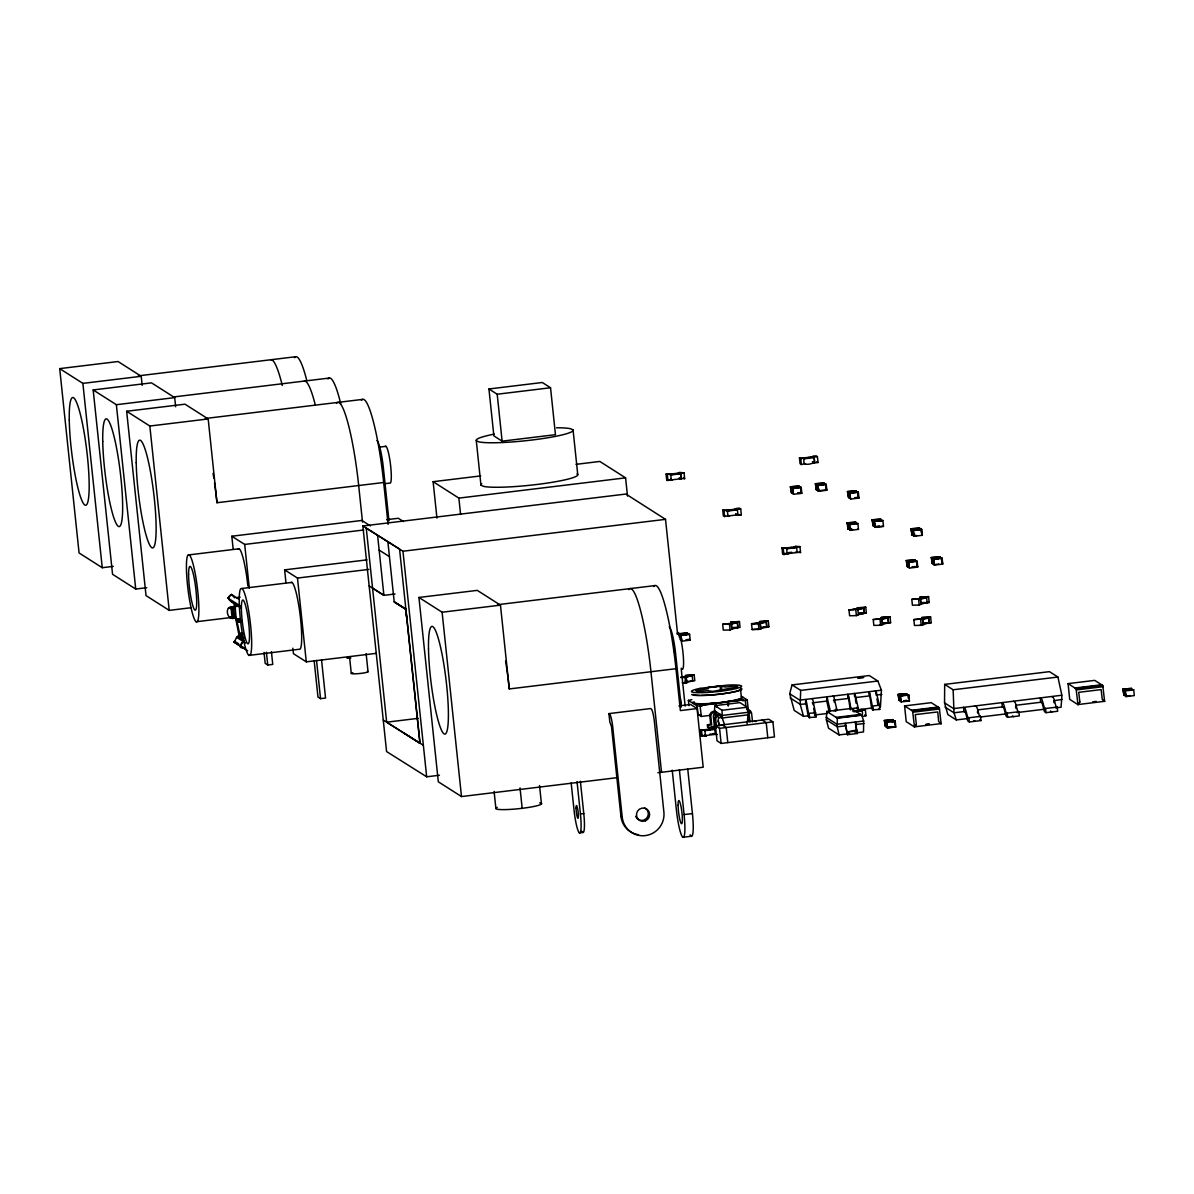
<?xml version="1.0" encoding="UTF-8"?>
<svg xmlns="http://www.w3.org/2000/svg" width="1194" height="1194" viewBox="0 0 1194 1194"><rect width="100%" height="100%" fill="white"/><g stroke="black" fill="none" stroke-linecap="round" stroke-linejoin="round"><path stroke-width="1.5" d="M967.334 718.594L956.304 719.937L947.842 714.549L944.544 702.848L944.678 684.386L1049.451 671.655L1057.914 677.043L1061.914 695.445L1061.078 707.206L1055.571 707.878M691.819 699.639L688.371 700.371L688.938 705.684M234.89 603.806L236.069 617.552C226.666 622.805 223.099 604.164 234.322 606.985L235.099 607.477L228.905 607.895M747.056 723.773L748.593 712.236L721.922 715.475L714.46 710.714L714.848 705.669L722.072 710.266L722.191 717.982L724.564 724.743M850.382 709.893A6.477 0.91 83.1 0 1 849.934 707.535L848.038 694.684A6.492 0.91 83.1 0 1 849.218 698.833L850.829 708.146L861.755 715.176L863.665 721.027L863.516 731.937L854.8 732.997M839.084 734.907L828.532 728.191L826.367 719.833L826.77 711.43L837.322 718.146L837.263 726.773L839.084 734.907L849.561 733.638M803.517 716.34L794.204 710.415L789.697 693.714L792.07 684.923L800.681 690.401L800.189 704.296L803.517 716.34L809.01 715.684M880.441 707.012L881.426 690.192L877.859 681.028L869.262 675.55L792.07 684.923M247.636 650.7L234.248 642.208L236.606 637.312L240.278 635.014M234.248 642.208L238.487 644.864L234.233 641.656M237.561 636.193L243.964 640.283C240.352 644.521 236.994 648.655 245.113 647.909M230.905 608.671L232.905 607M241.994 643.133L240.71 646.327M914.485 726.922L916.35 724.28L915.246 714.609L937.753 711.952L938.663 721.489L941.156 723.683L939.275 707.788L931.26 702.669L904.574 705.908L906.231 721.669L914.485 726.922L912.604 711.027L904.574 705.908M1077.958 704.624L1079.839 701.982L1078.719 692.326L1101.137 689.595L1102.241 699.266L1104.629 701.385L1102.763 685.49L1094.734 680.386L1068.063 683.625L1069.72 699.371L1077.958 704.624L1076.092 688.729L1068.063 683.625M794.98 488.182L795.055 488.018M684.207 633.999C687.192 633.716 678.505 634.85 683.923 634.014M820.562 484.107L821.696 484.227M851.874 492.853L853.098 492.913L852.188 492.809M876.351 520.718L878.65 520.151L875.157 520.524L876.127 520.375M916.499 530.136L918.664 529.823L915.574 530.032M937.663 558.031L934.38 558.255M904.395 694.818L903.186 694.789M1125.942 689.819L1126.897 689.61M241.173 607.597C238.89 604.403 221.457 599.925 231.502 594.448L239.233 599.373M227.979 598.224L231.502 594.448M244.755 647.685L243.875 648.297M913.529 561.284L909.918 561.568M760.563 622.477L763.653 622.208L762.369 622.462M858.008 608.686L861.083 608.388L859.322 608.552M922.858 618.388L925.693 618.223M686.52 676.864L687.431 676.67L683.834 676.983M736.399 509.629L734.355 509.913L735.444 509.823M803.92 458.287L805.965 457.944L804.816 458.033M734.773 622.761L733.474 623.044L734.773 622.775M923.872 597.895L921.962 598.03L923.902 597.836M936.036 558.016L937.171 557.882M1127.614 689.55L1129.479 689.445L1125.957 689.833M679.371 473.6L677.655 473.809L679.102 473.66M805.472 463.63L801.353 464.541L800.07 463.72L799.443 457.854L800.741 458.675L804.502 458.093M704.982 734.653L706.266 735.847L700.818 735.534L700.191 729.668L701.49 730.489L706.699 729.773L705.341 729.877M890.679 720.922L888.948 721.072L890.172 720.788M918.858 598.522L919.992 598.388M913.753 561.673L913.798 561.613M708.311 687.371L717.982 686.207M1126.181 689.774L1127.658 689.654M850.695 523.838L854.053 523.554M888.291 721.549L891.56 721.251M756.414 623.507L759.354 623.298M689.057 676.297L686.475 676.341M731.713 622.925L734.549 622.775L733.012 622.91M760.578 622.417L762.727 622.208M922.872 618.328L924.246 618.164M742.593 700.296L743.549 699.908L712.191 703.863M676.028 473.839L674.565 474.212M809.054 457.556C804.696 458.526 811.547 457.526 808.577 457.959M731.221 510.301C735.474 509.39 729.161 510.241 731.653 509.868M855.292 710.997L857.008 710.758M679.55 473.525L678.267 473.57L679.699 473.466M700.191 729.668L706.072 730.027L705.251 729.922M808.263 457.989L809.278 457.541L807.338 457.78M733.101 510.047L730.982 510.316L731.847 509.883M924.231 618.193L925.022 618.119M805.114 458.377C806.01 455.078 797.562 469.182 814.651 462.511L814.069 457.048L812.786 456.227L816.114 455.824L817.412 456.645L818.024 462.511L813.86 463.018L812.532 461.794L813.86 463.018M904.41 694.893L905.679 695.475M797.264 487.555L794.308 487.734L796.801 487.63M683.475 677.162C679.968 677.729 686.222 677.132 683.102 677.431M736.026 509.689L734.952 509.644L736.429 509.584M732.34 628.939L730.086 629.984L723.28 630.119L722.668 624.253L731.847 623.567M726.415 623.895L737.295 622.611L737.817 627.522L731.832 629.074L731.325 624.163L737.295 622.611M722.668 624.253L731.474 623.611L731.832 629.074M739.444 621.537L730.638 622.193L739.444 621.537L740.056 627.402L732.459 628.148M761.205 628.372L758.966 629.417L752.16 629.551L751.533 623.686L760.712 622.984M732.519 627.745L738.026 627.522L737.444 622.044M753.787 623.716L766.175 622.029L766.682 626.94M768.309 620.955L759.518 621.611L768.309 620.955L768.921 626.82L761.324 627.566M751.533 623.686L760.19 623.581L766.175 622.029M752.16 629.551L761.444 628.76M760.19 623.581L760.712 628.492L766.891 626.94L766.309 621.477M858.65 614.582L856.396 615.626L849.606 615.761L848.979 609.895L859.187 608.865M852.725 609.537L863.62 608.253L864.128 613.164M848.979 609.895L857.785 609.238L858.352 614.716L864.337 613.149L863.755 607.686L865.754 607.179L866.366 613.044L858.77 613.791M857.635 609.806L863.62 608.253M921.469 604.03L919.216 605.074L912.41 605.209L911.798 599.343L920.977 598.642M914.037 599.373L926.425 597.687L920.455 599.239L921.171 604.149L920.111 598.388M911.798 599.343L920.604 598.687M928.574 596.612L919.768 597.269L928.574 596.612L929.186 602.477L921.589 603.224M920.962 604.149L927.156 602.597L926.574 597.134M882.903 624.223L880.65 625.268L873.844 625.402L873.232 619.537L883.441 618.507M876.978 619.179L887.873 617.88L888.381 622.79M873.232 619.537L882.038 618.88L882.605 624.343L881.888 619.432L887.873 617.88M890.008 616.805L881.202 617.462L890.008 616.805L890.62 622.671L884.724 623.387M882.396 624.343L888.59 622.79L888.008 617.328M681.162 677.252L692.057 675.953L680.804 677.535M686.072 677.505L686.774 682.416L686.207 676.953C682.58 679.192 686.475 673.416 684.834 683.341L687.087 682.296M694.177 674.879L685.386 675.535L694.177 674.879L694.789 680.744L687.192 681.49M923.499 624.283L921.261 625.328L914.455 625.462L913.828 619.596L924.037 618.582M917.574 619.253L928.469 617.955L929.186 622.865L928.619 617.402L930.604 616.88L931.216 622.746L925.32 623.462M913.828 619.596L922.634 618.955L923.201 624.417L922.484 619.507L928.469 617.955M686.595 682.416L692.759 680.864L692.177 675.401M923.007 624.417L929.186 622.865M709.788 729.385C705.445 730.34 712.281 729.355 709.326 729.773M935.365 558.628L937.962 558.165M1126.927 690.028L1129.793 689.863L1126.927 689.998M228.338 608.224L231.696 607.447M229.308 617.388L232.651 616.597L236.143 617.537L239.845 634.611L244.039 637.477M229.949 617.716L233.308 616.94M230.606 617.835L233.964 617.044M763.399 622.298L762.339 622.477M705.475 730.25L706.938 730.041L706.012 730.176M683.058 634.536L685.953 634.402M685.923 676.476L686.983 676.177M670.834 474.331L671.879 474.167M812.696 457.436L811.233 457.287M727.564 510.405L728.534 510.256M713.445 729.265L711.982 729.116M860.635 710.624L859.202 710.49M795.114 547.494L794.189 547.195M819.144 484.525L819.472 484.286M793.532 547.643L795.577 547.3L794.383 547.21M901.769 695.192L902.097 694.968M888.097 721.251L888.44 721.042M796.428 487.092L793.92 487.495M850.635 523.718L853.426 523.241M935.992 558.135L934.38 558.299M1130.434 690.177L1129.733 689.639M676.282 473.973L674.103 473.973L676.162 473.749M912.47 561.27L913.514 561.255M904.485 695.042L901.619 695.46L902.694 695.46M707.997 729.624L710.027 729.355L708.609 729.862M732.877 623.223L730.4 623.328M746.937 708.952L748.175 708.788L747.235 699.938L741.34 696.177M854.173 524.017L849.322 524.718L847.785 523.733L848.218 529.166L851.546 528.748M912.947 561.419L912.485 561.284M935.35 558.464L937.738 557.852M819.696 484.63L821.994 484.361M787.771 547.986L786.906 548.15M671.386 474.6L673.132 474.376M729.907 510.465L728.071 510.704M851.337 524.002L850.456 523.509M937.842 558.15L938.439 558.479M685.237 634.268L686.416 634.701M711.191 729.176L712.937 728.967M860.277 710.34L858.277 710.594M236.457 620.253L240.039 619.925M242.143 621.492L236.815 622.238L242.173 621.581M790.921 547.628L789.98 547.792L792.428 547.822L790.443 548.031L792.04 547.568L791.07 547.613M856.546 711.161L857.486 710.982L855.65 711.191M247.859 585.985A33.925 4.746 83.1 0 0 239.218 548.762L187.98 555.001A33.925 4.746 83.1 0 0 187.951 588.941A33.925 4.746 83.1 0 0 196.1 621.761L235.397 616.999L239.263 636.551M237.979 548.927L239.218 548.762M241.994 588.463L240.77 588.627A33.925 4.746 83.1 0 0 240.74 622.581A33.925 4.746 83.1 0 0 248.889 655.402L300.127 649.163A33.925 4.746 83.1 0 0 300.157 615.208A33.925 4.746 83.1 0 0 292.008 582.388L241.994 588.463A33.925 4.746 83.1 0 1 250.143 621.283A33.925 4.746 83.1 0 1 250.128 655.222L248.889 655.402M290.784 582.568L292.008 582.388M196.1 621.761L197.338 621.596A33.925 4.746 83.1 0 0 197.353 587.657A33.925 4.746 83.1 0 0 189.204 554.837M236.621 621.298L241.964 620.567M853.486 523.748L850.964 523.823M759.309 622.775L758.399 622.94L759.727 622.731M880.963 618.596L880.097 618.79L882.142 618.835M678.341 473.406L677.595 473.54L678.505 473.376M113.266 566.374L102.251 567.717L79.073 552.956L59.7 368.618L118.042 361.528L141.22 376.289L142.176 385.393M138.265 375.856L295.769 356.722M59.7 368.618L82.879 383.378L141.22 376.289M146.743 587.702L135.728 589.045L112.549 574.284L93.177 389.945L151.519 382.856L174.697 397.617L175.652 406.721M173.593 396.96L329.245 378.05M93.177 389.945L116.355 404.706L174.697 397.617M191.234 607.701L169.205 610.373L146.026 595.597L126.654 411.258L184.995 404.184L208.174 418.945L216.98 502.734L383.677 482.495L388.08 524.39M205.219 418.512L362.722 399.378M126.654 411.258L149.832 426.034L208.174 418.945M488.943 388.975L542.3 382.498L550.538 387.752L555.464 434.676L502.122 441.153L493.883 435.9L488.943 388.975L497.197 394.229L550.538 387.752M379.289 447.138L385.946 446.332M384.811 483.704L389.811 483.092A18.611 2.612 83.1 0 0 390.438 464.093A18.611 2.612 83.1 0 0 385.289 446.481M436.944 518.106L433.123 481.689L480.749 475.913M576.015 464.347L599.821 461.451L625.581 477.854L627.492 496.062M433.123 481.689L458.869 498.107L625.581 477.854M670.864 479.018L672.162 480.227L666.715 479.913L666.088 474.048L670.715 474.451L671.282 479.913L681.296 478.704L680.714 473.242L679.431 472.421L684.043 472.839L684.669 478.704L679.207 478.391M799.443 457.854L804.069 458.257M666.088 474.048L670.715 474.451M680.714 473.242L684.043 472.839M814.069 457.048L817.412 456.645M680.729 473.764L670.729 474.988L669.521 474.212L679.52 473.003L680.729 473.764L681.296 478.704M814.099 457.586L804.099 458.794L802.875 458.018L812.875 456.809L814.099 457.586L814.651 462.511M666.715 479.913L672.162 480.227M233.158 548.986L231.815 536.225L361.842 520.45L370.438 525.912M386.647 519.688L398.318 518.271L403.468 521.539M439.422 775.249L426.676 776.801L386.572 751.548L362.857 525.987L625.895 494.047L665.521 519.345L677.565 633.984M231.815 536.225L244.695 544.434L363.737 529.987M790.309 486.794L799.159 486.107L790.309 486.794L791.562 493.062L790.816 487.122M815.308 483.749L824.159 483.077L815.308 483.749L816.577 490.033L816.114 484.615L823.964 483.66L825.517 484.645M791.637 492.555L791.129 487.645L798.98 486.689L800.517 487.674M792.935 493.57L792.368 488.107L801.219 487.421L801.831 493.286L793.503 494.301L792.667 488.63L791.129 487.645M817.368 485.062L826.218 484.391L826.83 490.256L818.502 491.256L817.368 485.062L818.502 491.256M794.368 487.958L793.801 487.421M792.667 488.63L801.219 487.421M816.114 484.615L817.666 485.6L826.218 484.391M791.771 492.629L793.189 493.54M815.92 489.615L819.263 489.212M797.771 492.883L800.905 492.495M817.95 490.525L817.666 485.6M825.711 484.063L826.024 489.555M797.861 493.286L801.831 493.286M817.86 490.853L824.532 490.047M847.427 491.57L856.277 490.898L847.427 491.57L848.695 497.853L848.247 492.421L856.098 491.465L857.65 492.45M851.158 492.525L854.77 492.241L851.68 492.689M849.486 492.883L858.337 492.197L858.964 498.062L850.621 499.077L849.486 492.883L850.621 499.077M848.247 492.421L849.8 493.406L858.337 492.197M727.519 515.107L728.818 516.315L723.37 516.002L722.743 510.137L727.37 510.554L727.937 516.017L737.937 514.793L737.37 509.331L736.086 508.51L739.414 508.107L740.698 508.928L741.325 514.793L737.146 515.301L735.817 514.077L737.146 515.301M722.743 510.137L727.37 510.554M737.37 509.331L740.698 508.928M362.857 525.987L402.96 551.225L665.521 519.345M847.949 491.898L848.516 497.361L850.322 498.316L849.8 493.406M854.904 497.659L858.396 497.331L857.829 491.868M854.979 498.062L858.964 498.062M735.862 514.48L741.325 514.793M285.948 582.612L284.62 569.866L367.021 559.852M284.62 569.866L297.485 578.06L368.916 569.389M846.964 522.882L855.814 522.196L846.964 522.882L848.218 529.166M871.963 519.853L880.814 519.166L871.963 519.853L873.217 526.121L872.486 520.181M236.173 597.701L240.143 597.179M847.785 523.733L855.635 522.778L857.173 523.763M849.024 524.196L857.874 523.509L858.486 529.375L850.143 530.39L849.024 524.196L857.874 523.509M874.023 521.166L882.873 520.48L883.485 526.345L875.157 527.36L874.023 521.166L882.873 520.48M879.023 521.106L882.172 520.733L880.62 519.748L872.769 520.703L874.321 521.688L874.665 524.957M847.576 528.748L850.904 528.345M847.471 523.211L848.427 528.733M873.411 525.688L874.605 526.629L879.411 525.942M849.591 529.658L849.322 524.718M857.695 528.673L858.486 529.375M849.501 529.972L852.844 529.569M874.515 526.942L883.485 526.345M234.919 605.567L238.561 605.134M235.009 606.642L240.472 605.985M910.828 528.808L919.678 528.121L910.828 528.808L912.082 535.076L911.649 529.658L919.499 528.703L921.052 529.688M914.44 529.509L917.29 529.166M913.455 535.569L912.888 530.106L921.738 529.435L922.35 535.3L914.022 536.3L913.201 530.629L911.649 529.658M914.888 529.957L914.32 529.435M912.888 530.106L921.738 529.435M913.201 530.629L919.47 529.867M395.065 593.985L383.901 595.343L369.17 585.97M787.965 553.613L783.876 554.553L782.592 553.732L781.98 547.867L786.592 548.285L787.174 553.747L797.174 552.524L796.592 547.061L795.308 546.24L799.935 546.658L800.547 552.524L795.1 552.21M781.98 547.867L786.592 548.285M788.04 548.33C785.115 548.703 791.294 547.956 788.249 548.3L787.592 548.046M796.592 547.061L799.935 546.658M911.44 534.658L914.783 534.255M921.798 534.569L921.216 529.106M913.38 535.897L916.708 535.494M239.934 618.716L236.322 619.149L239.919 618.79M617.477 777.622L461.496 796.562L438.317 781.801L418.945 597.463L477.287 590.373L500.465 605.149L509.271 688.938L675.968 668.7L680.371 710.594L697.042 708.564L703.206 767.22L657.864 772.727M788.413 552.643L791.756 552.24M782.592 553.732L785.368 553.389M387.901 541.912L394.199 601.895L405.87 609.074L419.96 743.146L399.557 549.091L366.26 528.121L386.662 722.191L419.795 743.161L403.303 732.668M239.442 633.342L243.009 632.91M239.636 634.089L243.203 633.656M239.845 634.611L243.412 634.178M240.024 634.85L243.591 634.417M497.51 604.701L655.013 585.582M418.945 597.463L442.108 612.223L500.465 605.149M906.186 560.613L915.037 559.926L906.186 560.613L907.455 566.896L907.007 561.464L914.858 560.508L916.41 561.493L917.708 567.105L917.096 561.24L908.246 561.926L909.38 568.12L917.708 567.105M931.186 557.583L940.036 556.897L931.186 557.583L932.454 563.852L931.992 558.434L939.857 557.479L941.394 558.464L942.036 563.255M407.273 622.492L405.527 609.119L394.199 601.895L405.691 609.104M933.245 558.896L942.096 558.21L942.723 564.075L934.38 565.09L933.245 558.896L934.38 565.09M938.603 558.568L935.753 558.926M908.246 561.926L917.096 561.24M931.992 558.434L933.544 559.419L942.096 558.21M906.709 560.941L907.649 566.463M931.708 557.911L932.275 563.374L934.066 564.329L933.544 559.419M908.694 567.314L908.559 562.449L907.007 561.464M912.082 566.896L915.231 566.508M917.156 566.374L916.589 560.911M912.067 567.299L917.067 566.702M933.738 564.672L938.738 564.061M264.038 652.446L265.187 663.371L267.755 665.013L272.754 664.416L271.426 651.655M292.843 648.193L293.425 653.655L306.291 661.849L375.886 653.402M350.036 657.372L346.693 657.775L350.812 657.864M679.192 633.984L687.52 632.969L678.67 633.656L679.565 637.626M679.819 637.775L679.476 634.507L687.326 633.551L688.878 634.536M681.311 640.432L680.729 634.969L689.58 634.283L690.192 640.148L681.864 641.163L681.028 635.492L679.476 634.507M681.028 635.492L689.58 634.283M686.117 639.745L689.266 639.357M686.222 640.133L690.192 640.148M314.141 660.581L317.977 697.012L320.544 698.654L325.559 698.042L321.529 659.789M386.662 722.191L418.139 718.355M720.131 686.222L707.042 687.819L708.37 688.654L695.878 690.654L697.654 691.789L707.102 690.639L712.773 691.401L737.892 686.908L736.101 685.774L725.922 687.013L720.131 686.222L720.698 691.58M608.94 713.609L650.611 708.549L651.521 709.206A12.731 1.776 83.1 0 1 654.327 721.101L663.894 812.129A21.193 20.85 -57.5 0 1 645.267 835.606A21.193 20.85 -57.5 0 1 622.223 817.189L620.94 816.368L611.477 726.445L609.821 721.982L608.94 713.609L609.836 714.266A12.731 1.776 83.1 0 1 612.641 726.161L622.223 817.189M800.681 690.401L877.859 681.028M678.938 705.878L690.595 704.46L697.042 708.564M699.848 704.878L701.997 705.699L699.848 704.878L715.639 702.953L716.818 707.132M727.31 701.55L743.549 699.908M701.654 705.147L708.669 704.296M732.623 701.385L737.892 700.744M701.938 705.221L716.43 703.46M688.371 700.371L697.177 705.982L701.997 705.699M742.653 700.774L745.28 700.445L746.026 707.535M714.848 705.669L739.922 702.624L747.145 707.221L748.593 712.236L747.832 711.743M881.426 690.192L799.741 700.117L789.697 693.714M715.236 711.206L713.027 711.505A4.239 4.179 -57.5 0 0 709.818 715.549L710.669 724.176L707.385 724.892L707.654 727.4L711.594 727.698A2.97 2.925 -57.5 0 0 714.206 724.415L713.37 716.46A1.701 1.672 -57.5 0 1 714.863 714.579L716.534 714.37L716.266 711.863L714.057 712.161A4.239 4.179 -57.5 0 0 710.848 716.206L711.669 724.937L707.385 724.892M722.072 710.266L747.145 707.221M713.833 713.922L715.49 713.713M698.863 714.878L701.311 716.445L710.355 715.34M811.83 698.639L812.368 699.012A6.492 0.91 83.1 0 1 813.547 703.176L816.293 717.116L808.965 717.519A6.477 0.91 83.1 0 1 807.592 712.669L806.04 703.923L800.189 704.296L790.144 697.908M812.263 702.833L826.77 701.072L828.77 710.102A6.477 0.91 83.1 0 0 829.203 712.46M833.442 700.266L848.277 698.46L847.83 694.266M854.949 697.654L869.441 695.893L869.008 691.699M881.859 694.386L876.112 695.087L875.68 690.893M720.131 714.325L717.922 714.624A4.239 4.179 -57.5 0 0 714.699 718.669L717.012 740.802L721.131 743.429L774.473 736.952L772.891 721.863L768.772 719.236L715.43 725.713L719.549 728.34L772.891 721.863M897.933 694.43L906.783 693.744L897.933 694.43L899.186 700.714L898.44 694.759M898.739 695.281L900.276 696.266L900.798 701.177L899.246 700.191L898.739 695.281L906.589 694.341L908.141 695.311L908.485 698.594M900.44 701.132L899.992 695.744L908.843 695.057L909.455 700.923L901.127 701.938L900.798 701.177M899.992 695.744L908.843 695.057M944.678 684.386L953.14 689.774L1057.914 677.043M903.813 700.714L906.947 700.341M903.813 701.132L909.455 700.923M826.77 711.43L851.218 708.46M805.607 703.639L805.696 699.818A6.492 0.91 83.1 0 1 806.875 703.982L808.487 713.281L815.845 712.937M833.696 710.773L837.024 710.37L834.71 700.594A6.492 0.91 83.1 0 0 833.531 696.445L832.994 696.072M851.531 708.609L858.188 707.788L858.486 710.579M872.695 706.027L879.366 705.221L879.799 709.415L872.486 709.803A6.477 0.91 83.1 0 1 871.113 704.953L869.202 692.102A6.492 0.91 83.1 0 1 870.381 696.266L873.142 710.221M814.502 715.012L827.323 713.46M858.456 709.669L873.112 707.893M852.516 711.027L860.844 710.012L862.053 710.788L853.725 711.803M862.038 710.251L865.366 709.848L865.993 715.713C859.516 717.788 863.725 714.937 862.038 710.251L860.755 709.445L865.366 709.848M716.146 728.325L703.624 729.847L704.833 730.624L714.848 729.4L713.624 728.638M1074.943 688.013L1101.629 684.774M836.099 717.37L860.531 714.4M1075.6 688.416L1102.271 685.177M1076.092 688.729L1102.763 685.49M836.994 717.937L861.426 714.967M837.322 718.146L861.755 715.176M709.982 734.041L715.4 734.34L714.818 728.877L713.534 728.056M700.818 735.534L706.266 735.847M713.266 733.623L716.087 733.683M1076.421 689.923L1103.092 686.684M704.863 730.086L705.385 735.549L715.4 734.34M911.47 710.296L938.141 707.057M705.385 735.549L706.221 735.444M713.311 734.026L717.385 734.504M912.112 710.714L938.782 707.475M912.604 711.027L939.275 707.788M912.932 712.221L939.603 708.982M1122.778 689.102L1131.628 688.416L1122.778 689.102L1124.032 695.386L1123.584 689.953L1131.434 689.013L1132.972 689.998L1126.688 690.759M863.665 721.027L836.994 724.251L826.099 717.31M1124.838 690.416L1133.688 689.729L1134.3 695.595L1125.972 696.609L1124.838 690.416L1133.688 689.729M884.276 720.504L893.127 719.818L884.276 720.504L885.545 726.788L885.082 721.355L892.933 720.4L894.485 721.385L891.336 721.773M856.426 730.146L855.337 722.027L857.382 733.504L847.382 734.713L845.74 725.862L837.263 726.773L826.367 719.833M855.591 724.549L863.934 723.534M964.931 711.46L954.006 712.788L944.991 707.042M977.677 709.908L1003.184 706.818M1015.93 705.266L1041.422 702.176M1054.018 700.639L1062.078 699.46M886.336 721.818L895.187 721.131L895.798 726.997L887.47 728.012L886.336 721.818L895.187 721.131M1123.285 689.431L1123.867 694.893L1125.644 695.848L1125.121 690.938L1123.584 689.953M1125.315 696.206L1130.315 695.595M885.724 726.355L884.799 720.833M846.889 732.012L856.785 730.056M1092.674 701.863L1096.226 701.4M888.59 726.982L891.724 726.594M895.246 726.265L894.679 720.803M846.934 732.086L857.113 730.982M886.829 727.609L895.798 726.997M968.856 717.788L980.528 716.37L980.975 720.564L969.304 721.982L968.14 721.236A7.015 0.985 83.1 0 1 967.304 719.251L966.08 714.594A8.164 1.149 83.1 0 0 965.11 712.281L964.006 711.564L963.558 707.385L964.677 708.087A12.298 1.716 83.1 0 1 966.14 711.579L967.543 716.803L968.856 717.788L969.304 721.982M1007.199 713.131L1018.87 711.728L1019.318 715.907L1007.646 717.325L1006.482 716.579A7.015 0.985 83.1 0 1 1005.646 714.594L1004.423 709.937A8.164 1.149 83.1 0 0 1003.453 707.624L1002.348 706.923L1001.9 702.729L1003.02 703.43A12.298 1.716 83.1 0 1 1004.482 706.923L1005.885 712.146L1007.199 713.131L1007.646 717.325M1045.541 708.49L1057.212 707.072L1057.66 711.251L1045.989 712.669L1044.825 711.923A7.015 0.985 83.1 0 1 1043.974 709.937L1042.765 705.281A8.164 1.149 83.1 0 0 1041.795 702.967L1040.69 702.266L1040.243 698.072L1041.362 698.774A12.298 1.716 83.1 0 1 1042.825 702.266L1044.228 707.49L1045.541 708.49L1045.989 712.669M1104.525 701.326L1077.854 704.564L1079.839 701.982M980.199 717.027L1005.93 713.908M1016.96 712.564L1044.541 709.221M929.186 724.116L925.634 724.549L929.201 724.146M941.051 723.609L914.38 726.847L916.35 724.28M582.762 832.457L579.418 832.86A21.193 2.97 83.1 0 0 580.433 813.965L583.776 813.562L580.374 781.234M691.207 836.263L682.878 837.278A25.432 3.567 83.1 0 0 684.087 814.592L692.43 813.577L687.759 769.16M856.919 608.94L855.844 609.149L857.889 609.209M921.768 618.641L920.693 618.865L922.022 618.656M819.8 484.6L821.95 484.048M876.456 520.688L878.978 520.599L876.978 520.674M683.162 634.492L685.625 634.447M888.769 721.34L891.231 721.295M916.305 530.166L915.499 530.196M794.667 547.553L793.592 547.643M747.235 699.938L745.28 700.445M912.679 561.449L910.246 561.523M810.353 457.392L812.189 457.138M735.086 509.659L735.355 509.435M877.859 520.136L875.665 520.614M909.694 561.24L910.44 561.732M879.441 520.718L878.993 520.599M891.754 721.37L891.231 721.042M922.007 598.313L920.365 598.343M761.742 622.656L759.862 622.731M684.222 676.953L682.699 677.461M747.131 709.967L747.593 709.952A4.239 4.179 -57.5 0 1 751.563 713.116L752.548 721.773M686.102 676.908L685.117 676.655M936.275 558.374L938.215 558.344M820.323 484.585L822.263 484.54M922.38 602.612L929.186 602.477M921.649 602.821L926.693 603.134M865.754 607.179L856.949 607.821L863.755 607.686M859.561 613.179L866.366 613.044M858.829 613.388L863.874 613.686M930.604 616.88L921.813 617.537L928.619 617.402M883.814 622.805L890.62 622.671M884.679 622.984L888.127 623.313M924.41 622.88L931.216 622.746M925.275 623.059L928.723 623.387M733.25 627.537L738.355 627.432M765.518 626.895L768.921 626.82M879.739 624.686L883.142 624.611M762.981 627.134L766.429 627.477M920.35 624.76L923.753 624.686M760.712 628.492L760.339 623.029L758.339 623.552L758.966 629.417M681.102 677.058L686.207 676.953M682.222 682.789L687.326 682.684M904.888 695.221L902.097 695.49M233.681 602.836L235.128 602.88M227.875 598.06L238.74 604.955M820.203 485.137L823.039 484.809L822.263 484.301M701.132 714.773L698.117 714.833L697.177 705.982M700.102 705.893L701.311 716.445M494.256 434.123A48.76 5.522 -6 0 0 476.287 440.676L480.958 485.167L483.451 486.331A48.76 5.522 -6 0 0 538.897 484.227A48.76 5.522 -6 0 0 577.732 474.391L573.06 429.9L570.568 428.736A48.76 5.522 -6 0 0 556.583 427.795M576.911 474.003L577.732 474.391M476.287 440.676L478.779 441.84A48.76 5.522 -6 0 0 534.211 439.735A48.76 5.522 -6 0 0 573.06 429.9M383.259 720.042L423.363 745.295M234.412 641.133L238.651 643.805M240.128 645.417L244.934 648.446M234.173 642.029L238.412 644.685M239.83 645.626L244.874 648.805M816.741 461.69L818.024 462.511M922.35 535.3L921.216 531.315M913.709 535.539L911.918 534.599L911.335 529.121M826.83 490.256L825.681 486.271M942.723 564.075L941.588 557.882M818.174 490.51L816.397 489.54L815.83 484.077M792.368 488.107L793.503 494.301M848.053 528.673L849.844 529.629M907.276 566.404L909.067 567.359M1103.346 700.565L1104.629 701.385M1061.645 695.266L953.558 708.594L944.544 702.848M1051.914 696.654L1053.018 697.356A12.298 1.716 83.1 0 1 1054.481 700.848L1055.884 706.072L1057.212 707.072M1051.824 711.967L1050.66 711.221A7.015 0.985 83.1 0 1 1050.466 710.997M683.371 477.884L684.669 478.704M799.264 551.703L800.547 552.524M679.207 478.003L680.505 479.212M727.534 515.495L728.818 516.315M786.756 553.225L788.04 554.046M1013.572 701.311L1014.691 702.012A12.298 1.716 83.1 0 1 1016.154 705.505L1017.542 710.728L1018.87 711.728M1012.318 715.878L1013.482 716.624M975.229 705.967L976.349 706.669A12.298 1.716 83.1 0 1 977.811 710.161L979.214 715.385L980.528 716.37M980.975 720.564L979.811 719.818A7.015 0.985 83.1 0 1 979.677 719.698M973.976 720.534L975.14 721.28M939.857 722.863L941.156 723.683M875.336 690.938L875.874 691.296A6.492 0.91 83.1 0 1 877.053 695.46L879.366 705.221M879.799 709.415L879.157 708.997A6.477 0.91 83.1 0 1 878.933 708.729M885.082 721.355L886.635 722.34L887.142 727.25L885.605 726.265M858.188 707.788L855.889 698.027A6.492 0.91 83.1 0 0 854.71 693.863L854.456 696.296M864.695 714.893L865.993 715.713M830.352 711.176L828.039 701.415A6.492 0.91 83.1 0 0 826.875 697.251L826.77 701.072M857.382 733.504L856.665 731.788M680.729 634.969L681.864 641.163M679.998 639.417L681.535 640.402M743.593 700.385L743.116 699.639M762.1 720.057L766.22 722.668L767.802 737.758M748.086 714.251L748.862 714.743L722.191 717.982L720.385 716.833M754.847 720.982L755.877 721.639M716.534 714.37L714.728 713.236L716.012 716.355M722.086 724.907L726.206 727.534L727.803 742.608M713.311 728.668L712.281 728.012L715.564 727.101M379.14 550.091L389.453 556.658M372.573 588.12L383.901 595.343L377.602 535.345M231.158 601.507L241.307 608.089M238.785 635.417L243.919 638.686M236.606 637.312L245.636 643.059M812.696 703.102L813.174 704.803M234.681 597.836L231.561 594.612M717.952 721.042L719.892 725.713M834.024 700.803L834.352 702.236M956.304 719.937L954.006 712.788L953.14 689.774M750.623 712.922L750.533 712.46A4.239 4.179 -57.5 0 0 747.116 709.326M855.486 699.445L856.068 703.191M876.963 698.863L877.784 704.147M813.726 708.326L814.263 711.863A6.477 0.91 83.1 0 0 814.368 712.49M1125.345 690.744L1125.972 696.609M913.395 530.434L914.022 536.3M918.604 599.209L919.216 605.074M920.634 619.462L921.261 625.328M908.768 562.255L909.38 568.12M908.321 694.729L908.709 698.371M900.5 696.072L901.127 701.938M874.545 521.494L875.157 527.36M892.619 719.489L892.918 722.43M880.038 619.402L880.65 625.268M886.858 722.146L887.47 728.012M857.829 494.092L858.307 497.659M849.531 524.524L850.143 530.39M855.785 609.761L856.396 615.626M854.501 693.46L854.8 696.251M847.113 732.191L847.382 734.713M846.77 731.28L845.337 723.251L845.591 725.758M800.741 458.675L801.353 464.541M800.696 487.092L801.189 492.868M809.189 713.743L809.622 717.937M783.264 548.688L783.876 554.553M749.996 721.922L749.16 713.967A1.701 1.672 -57.5 0 0 747.966 712.549M748.295 714.907L748.966 721.266M724.027 510.957L724.654 516.823M740.534 689.042L741.414 697.46A23.895 2.701 -6 0 1 715.997 702.982A23.895 2.701 -6 0 1 694.43 701.953M729.474 624.119L730.086 629.984M728.101 702.057L728.489 705.729M727.668 701.773L728.086 705.788M721.46 687.072L721.833 690.639M719.549 728.34L721.131 743.429M718.937 725.937L718.266 719.579A1.701 1.672 -57.5 0 1 719.758 717.698L721.415 717.49L721.161 714.982L718.952 715.281A4.239 4.179 -57.5 0 0 715.728 719.325L716.415 726.161M708.415 725.549L708.684 728.056M701.49 730.489L702.102 736.355M667.386 474.854L667.998 480.719M681.252 669.118L685.147 706.087M680.296 697.908L681.267 707.072M681.147 706.206L675.7 654.387A25.432 3.567 83.1 0 0 669.192 626.775M679.371 769.712L684.087 814.592M672.222 770.175L676.371 809.666A25.432 3.567 83.1 0 0 682.878 837.278M661.536 772.279L650.954 671.729A76.312 10.686 83.1 0 0 628.716 589.597M577.045 781.637L580.433 813.965M571.165 782.921L574.001 809.86A21.193 2.97 83.1 0 0 579.418 832.86M539.524 785.488L541.464 803.995M497.197 394.229L502.122 441.153M520.032 787.95L522.166 808.308M494.107 791.503L495.853 808.159M458.869 498.107L460.6 514.48M442.108 612.223L461.496 796.562M402.96 551.225L426.676 776.801M388.975 520.868L383.408 468.182A25.432 3.567 83.1 0 0 376.901 440.586M362.513 522.091L358.678 485.525A76.312 10.686 83.1 0 0 336.439 403.393M366.14 653.64L368.036 671.789M349.558 656.984L351.275 673.326M316.529 660.401L320.544 698.654M297.485 578.06L306.291 661.849M266.426 652.267L267.755 665.013M244.695 544.434L249.292 588.149M234.322 606.985L234.024 603.791M233.591 607.642L234.651 617.701M232.218 607.731L233.278 617.791M231.024 607.776L232.084 617.82M149.832 426.034L169.205 610.373M116.355 404.706L135.728 589.045M82.879 383.378L102.251 567.717M480.958 485.167A48.76 5.522 -6 0 1 481.764 483.645M718.101 717.251A1.701 1.672 -57.5 0 1 718.728 717.042M711.982 726.474A2.97 2.925 -57.5 0 1 710.937 726.982M856.934 708.535A6.477 0.91 83.1 0 1 856.71 707.355M835.755 711.102A6.477 0.91 83.1 0 1 835.442 709.296M815.189 715.922A6.477 0.91 83.1 0 1 814.95 715.176M977.319 711.803A8.164 1.149 83.1 0 1 977.752 713.176M1053.675 701.803A8.164 1.149 83.1 0 1 1054.093 702.729M1015.497 706.744A8.164 1.149 83.1 0 1 1016.094 708.52M505.599 661.103A76.312 10.686 83.1 0 1 506.584 667.536M506.823 669.162A76.312 10.686 83.1 0 1 507.928 677.371M508.137 679.028A76.312 10.686 83.1 0 1 509.271 688.938M583.776 813.562A21.193 2.97 83.1 0 1 581.851 831.203M638.506 834.725A21.193 20.85 -57.5 0 1 620.94 816.368M644.447 807.741A6.671 6.552 -57.5 0 1 646.312 818.577A6.671 6.552 -57.5 0 1 635.626 816.308M653.715 586.553A76.312 10.686 83.1 0 1 675.968 668.7M692.43 813.577A25.432 3.567 83.1 0 1 690.117 834.77M674.058 648.894A18.611 2.612 83.1 0 1 674.476 652.118M677.088 634.089A18.611 2.612 83.1 0 1 682.714 650.297A18.611 2.612 83.1 0 1 681.296 668.192M740.086 689.804A23.895 2.701 -6 0 1 701.042 695.341M699.55 695.326A23.895 2.701 -6 0 1 693.102 694.296M741.549 696.699A25.268 2.866 -6 0 1 734.146 700.55A25.268 2.866 -6 0 1 706.445 703.833L701.012 703.967A25.268 2.866 -6 0 1 693.087 702.057M740.668 688.281A25.268 2.866 -6 0 1 733.265 692.132A25.268 2.866 -6 0 1 705.55 695.415L700.117 695.55A25.268 2.866 -6 0 1 691.729 694.445M270.769 359.767A76.312 10.686 83.1 0 1 282.277 385.498M294.485 357.707A76.312 10.686 83.1 0 1 306.813 380.632M304.246 381.095A76.312 10.686 83.1 0 1 315.291 404.99M327.962 379.035A76.312 10.686 83.1 0 1 340.753 403.796M213.069 473.317A76.312 10.686 83.1 0 1 213.816 478.107M214.532 482.973A76.312 10.686 83.1 0 1 216.98 502.734M361.439 400.363A76.312 10.686 83.1 0 1 383.677 482.495M539.658 802.846A23.059 2.612 -6 0 1 519.181 808.651A23.059 2.612 -6 0 1 497.271 807.353M367.379 671.371A8.477 0.955 -6 0 1 358.752 673.61A8.477 0.955 -6 0 1 352.857 672.7M883.873 618.074L885.336 618.059L883.859 618.104M882.053 618.283L883.65 618.089L882.097 618.253M920.619 598.09L922.216 597.895L920.738 598.045M918.171 529.464L914.828 529.748L918.141 529.494M885.112 618.074L884.082 618.328L885.082 618.104M857.844 677.879L863.59 677.446L857.844 677.879M734.116 509.614L735.295 509.465L734.116 509.614M875.948 520.808L876.724 520.882L875.859 520.942M700.206 688.356L697.729 688.863A25.268 2.866 -6 0 0 701.52 692.684A25.268 2.866 -6 0 0 737.922 688.117A25.268 2.866 -6 0 0 727.773 685.087L700.206 688.356M917.186 529.449L917.932 529.479L917.186 529.449M736.176 509.092L726.176 510.301L727.385 511.077L737.385 509.868L736.176 509.092M795.398 546.822L785.398 548.031L786.622 548.807L796.622 547.598L795.398 546.822M428.497 648.894A54.267 7.597 83.1 0 0 444.093 733.877A54.267 7.597 83.1 0 0 442.765 657.984A54.267 7.597 83.1 0 0 428.497 648.894M576.03 808.159A6.492 0.91 83.1 0 0 577.896 818.323A6.492 0.91 83.1 0 0 577.732 809.248A6.492 0.91 83.1 0 0 576.03 808.159M645.432 820.815A6.671 6.552 -57.5 0 0 647.208 809.442A6.671 6.552 -57.5 0 0 636.551 813.726A6.671 6.552 -57.5 0 0 645.432 820.815M678.088 805.368A11.701 1.642 83.1 0 0 681.446 823.696A11.701 1.642 83.1 0 0 681.162 807.338A11.701 1.642 83.1 0 0 678.088 805.368M69.267 420.049A54.267 7.597 83.1 0 0 84.849 505.032A54.267 7.597 83.1 0 0 83.535 429.139A54.267 7.597 83.1 0 0 69.267 420.049M102.744 441.377A54.267 7.597 83.1 0 0 118.325 526.36A54.267 7.597 83.1 0 0 117.012 450.466A54.267 7.597 83.1 0 0 102.744 441.377M136.22 462.705A54.267 7.597 83.1 0 0 151.802 547.688A54.267 7.597 83.1 0 0 150.489 471.794A54.267 7.597 83.1 0 0 136.22 462.705M241.382 608.015A22.044 3.089 83.1 0 0 247.501 643.521A22.044 3.089 83.1 0 0 247.442 614.253A22.044 3.089 83.1 0 0 241.382 608.015M188.592 574.389A22.044 3.089 83.1 0 0 194.712 609.895A22.044 3.089 83.1 0 0 194.652 580.627A22.044 3.089 83.1 0 0 188.592 574.389"/></g></svg>
